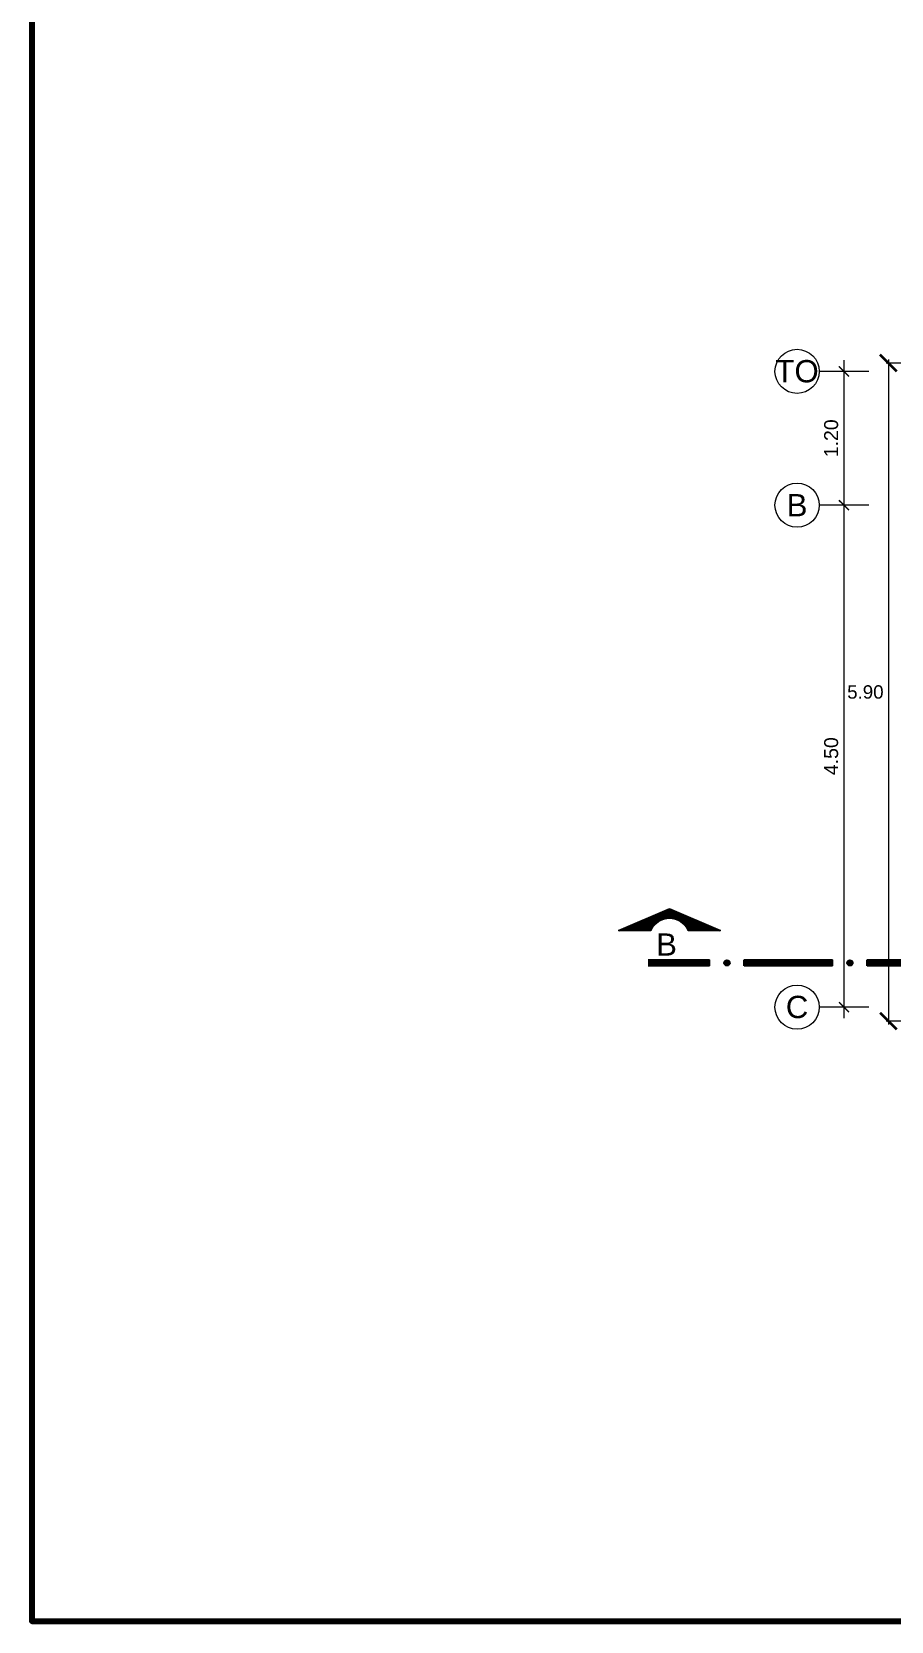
# Model space of a CAD drawing. Header units: millimetres. Extents: x 565 to 912, y 163 to 192.
# Drawn here: x 564.79 to 572.49, y 163.22 to 177.47 of the extents above; entities that cross this region are included whole.
import ezdxf

# ---------------------------------------------------------------- set-up
doc = ezdxf.new("R2010")
doc.units = ezdxf.units.MM
doc.header["$LTSCALE"] = 0.0125
for name, color, linetype, lineweight in [('COTAS', 9, 'Continuous', 9), ('MARKO', 186, 'Continuous', 80), ('TEXTO', 6, 'Continuous', 15)]:
    doc.layers.add(name, color=color, linetype=linetype, lineweight=lineweight)
doc.styles.add('ARIAL', font='arial.ttf')
doc.styles.add('NOMBRE-2', font='arial.ttf')
doc.styles.add('STYLE1', font='arial.ttf', dxfattribs={"height": 0.5})
doc.dimstyles.new('ISO-25', dxfattribs={"dimtxt": 0.12, "dimasz": 0.15, "dimexe": 0.02, "dimexo": 0.1055, "dimgap": 0.05, "dimtad": 2, "dimtih": 1, "dimtoh": 1, "dimzin": 4, "dimdsep": 46, "dimtxsty": 'ARIAL', "dimblk": 'ARCHTICK', "dimcen": 2.5, "dimdle": 0.03, "dimclrd": 1, "dimclre": 2, "dimclrt": 256, "dimadec": 0, "dimazin": 0, "dimtfac": 1, "dimtmove": 0, "dimatfit": 0, "dimldrblk": 'ARCHTICK', "dimfxl": 0, "dimlwd": 13, "dimlwe": 9, "dimarcsym": 0})
doc.dimstyles.new('PLANTA', dxfattribs={"dimtxt": 0.125, "dimasz": 0.09, "dimexe": 0.125, "dimexo": 0.1, "dimgap": 0.05, "dimtad": 1, "dimzin": 4, "dimdsep": 46, "dimtxsty": 'NOMBRE-2', "dimblk1": 'ARCHTICK', "dimblk2": 'ARCHTICK', "dimsah": 1, "dimcen": 0, "dimdle": 0.1, "dimclrd": 1, "dimclre": 1, "dimclrt": 256, "dimadec": 0, "dimazin": 0, "dimtfac": 1, "dimtmove": 1, "dimatfit": 3, "dimldrblk": 'ARCHTICK', "dimfxl": 0, "dimtolj": 1, "dimtzin": 0, "dimlwd": 0, "dimlwe": 0, "dimarcsym": 0})

# ---------------------------------------------------------------- blocks, each defined once
blk = doc.blocks.new('_ARCHTICK')
at = {"color": 0, "linetype": 'ByBlock', "const_width": 0.15}
blk.add_lwpolyline([(-0.5, -0.5), (0.5, 0.5)], dxfattribs=at)
blk = doc.blocks.new('*D108')
at = {"layer": 'COTAS', "color": 2, "lineweight": 9, "transparency": 16777216}
for p, q in [((572.89, 174.499), (572.44, 174.499)), ((572.906, 168.599), (572.44, 168.599))]:
    blk.add_line(p, q, dxfattribs=at)
at = {"layer": 'COTAS', "color": 1, "lineweight": 13, "transparency": 16777216}
blk.add_line((572.46, 174.529), (572.46, 168.569), dxfattribs=at)
at = {"layer": 'Defpoints', "color": 0, "transparency": 16777216}
for p in [(572.995, 174.499), (572.46, 168.599), (573.011, 168.599)]:
    blk.add_point(p, dxfattribs=at)
at = {"layer": 'COTAS', "color": 1, "lineweight": 13, "transparency": 16777216, "xscale": 0.15, "yscale": 0.15, "zscale": 0.15}
for p, rotation in [((572.46, 174.499), 90), ((572.46, 168.599), 270)]:
    blk.add_blockref('_ARCHTICK', p, dxfattribs=dict(at, rotation=rotation))
at = {"layer": 'COTAS', "transparency": 16777216, "insert": (572.254, 171.549), "char_height": 0.12, "attachment_point": 5, "style": 'ARIAL'}
blk.add_mtext('5.90', dxfattribs=at)
blk = doc.blocks.new('*D217')
at = {"layer": 'COTAS', "color": 1, "lineweight": 0, "transparency": 16777216}
for p, q in [((572.062, 173.324), (572.062, 168.624)), ((572.184, 173.224), (571.937, 173.224)), ((571.962, 168.724), (571.937, 168.724))]:
    blk.add_line(p, q, dxfattribs=at)
at = {"layer": 'Defpoints', "color": 0, "transparency": 16777216}
for p in [(572.284, 173.224), (572.062, 168.724), (572.062, 168.724)]:
    blk.add_point(p, dxfattribs=at)
at = {"layer": 'COTAS', "color": 1, "lineweight": 0, "transparency": 16777216, "xscale": 0.09, "yscale": 0.09, "zscale": 0.09}
for p, rotation in [((572.062, 173.224), 90), ((572.062, 168.724), 270)]:
    blk.add_blockref('_ARCHTICK', p, dxfattribs=dict(at, rotation=rotation))
at = {"layer": 'COTAS', "transparency": 16777216, "insert": (571.948, 170.974), "char_height": 0.125, "attachment_point": 5, "rotation": 90, "style": 'NOMBRE-2'}
blk.add_mtext('\\A1;4.50', dxfattribs=at)
blk = doc.blocks.new('*D218')
at = {"layer": 'COTAS', "color": 1, "lineweight": 0, "transparency": 16777216}
for p, q in [((572.184, 174.424), (571.937, 174.424)), ((572.062, 174.524), (572.062, 173.124)), ((572.184, 173.224), (571.937, 173.224))]:
    blk.add_line(p, q, dxfattribs=at)
at = {"layer": 'Defpoints', "color": 0, "transparency": 16777216}
for p in [(572.284, 174.424), (572.062, 173.224), (572.284, 173.224)]:
    blk.add_point(p, dxfattribs=at)
at = {"layer": 'COTAS', "color": 1, "lineweight": 0, "transparency": 16777216, "xscale": 0.09, "yscale": 0.09, "zscale": 0.09}
for p, rotation in [((572.062, 174.424), 90), ((572.062, 173.224), 270)]:
    blk.add_blockref('_ARCHTICK', p, dxfattribs=dict(at, rotation=rotation))
at = {"layer": 'COTAS', "transparency": 16777216, "insert": (571.948, 173.824), "char_height": 0.125, "attachment_point": 5, "rotation": 90, "style": 'NOMBRE-2'}
blk.add_mtext('\\A1;1.20', dxfattribs=at)

msp = doc.modelspace()

# ---------------------------------------------------------------- hatches: boundary and pattern name
h = msp.add_hatch()
h.set_pattern_fill('ANSI31', color=256, scale=0.110262, angle=45, style=0)
h.set_pattern_definition([(90, (700.24904, 119.715109), (0.0137827678, 2e-18), [])])
h.paths.add_polyline_path([(570.66856, 169.40965, 0.66396965), (570.32975, 169.40965), (570.04567, 169.40965), (570.49915, 169.60581), (570.95263, 169.40965)])
h = msp.add_hatch()
h.set_pattern_fill('ANSI31', color=256, scale=0.110262, angle=45, style=0)
h.set_pattern_definition([(90, (444.686971, 125.711656), (-0.0137827678, 2e-18), [])])
h.paths.add_polyline_path([(570.85822, 169.14811), (570.85822, 169.09298), (570.30691, 169.09298), (570.30691, 169.14811)])
h.paths.add_polyline_path([(571.0385, 169.12076, -1), (570.98975, 169.12076, -1)])
h.paths.add_polyline_path([(571.95994, 169.14811), (571.95994, 169.09298), (571.16916, 169.09298), (571.16916, 169.14811)])
h.paths.add_polyline_path([(572.14003, 169.12076, -1), (572.09128, 169.12076, -1)])
h.paths.add_polyline_path([(572.82219, 169.14811), (572.82219, 169.09298), (572.27088, 169.09298), (572.27088, 169.14811)])

# ---------------------------------------------------------------- linework, layer by layer
at = {"color": 2}
for p, q in [((570.30691, 169.14811), (570.85822, 169.14811)), ((570.85822, 169.09298), (570.85822, 169.14811)), ((571.16916, 169.14811), (571.95994, 169.14811)), ((571.16916, 169.09298), (571.16916, 169.14811)), ((571.95994, 169.09298), (571.95994, 169.14811)), ((572.27088, 169.09298), (572.27088, 169.14811)), ((572.27088, 169.14811), (572.82219, 169.14811)), ((570.85822, 169.09298), (570.30691, 169.09298)), ((571.95994, 169.09298), (571.16916, 169.09298)), ((572.82219, 169.09298), (572.27088, 169.09298))]:
    msp.add_line(p, q, dxfattribs=at)
msp.add_lwpolyline([(570.49915, 169.60581), (570.95263, 169.40965), (570.66856, 169.40965, 0.66396965), (570.32975, 169.40965), (570.04567, 169.40965)], format="xyb", close=True, dxfattribs=at)
for centre in [(571.01412, 169.12076), (572.11565, 169.12076)]:
    msp.add_circle(centre, 0.02438, dxfattribs=at)
at = {"layer": 'MARKO'}
msp.add_lwpolyline([(564.78685, 191.71852), (564.78685, 163.21852), (628.38011, 163.21852), (628.38011, 191.71852)], close=True, dxfattribs=at)
at = {"layer": 'TEXTO'}
for p, q in [((572.2837, 174.42425), (571.8399, 174.42425)), ((572.2837, 173.22425), (571.8399, 173.22425)), ((572.2837, 168.72425), (571.8399, 168.72425))]:
    msp.add_line(p, q, dxfattribs=at)
for centre in [(571.64198, 174.42425), (571.64198, 173.22425), (571.64198, 168.72425)]:
    msp.add_circle(centre, 0.19792, dxfattribs=at)

# ---------------------------------------------------------------- texts
at = {"layer": 'TEXTO', "char_height": 0.2, "attachment_point": 5, "style": 'ARIAL'}
for s, insert in [('TO', (571.64198, 174.42425)), ('B', (571.64198, 173.22425)), ('C', (571.64198, 168.72425))]:
    msp.add_mtext(s, dxfattribs=dict(at, insert=insert))
at = {"layer": 'TEXTO', "ltscale": 0.25, "insert": (570.38001, 169.38513), "char_height": 0.19899, "width": 0.3361, "attachment_point": 1, "style": 'STYLE1'}
msp.add_mtext('B', dxfattribs=at)

# ---------------------------------------------------------------- dimensions: what is measured, and where the dimension line sits
at = {"layer": 'COTAS'}
for base, p1, p2, dimstyle, picture, middle in [((572.45988, 168.5993), (572.99517, 174.49925), (573.0112, 168.5993), 'ISO-25', '*D108', (572.25423, 171.54927)), ((572.0618, 173.22425), (572.2837, 174.42425), (572.2837, 173.22425), 'PLANTA', '*D218', (571.94798, 173.82425)), ((572.0618, 168.72425), (572.2837, 173.22425), (572.0618, 168.72425), 'PLANTA', '*D217', (571.94798, 170.97425))]:
    dim = msp.add_linear_dim(base=base, p1=p1, p2=p2, angle=90, dimstyle=dimstyle, dxfattribs=at)
    dim.commit()
    dim.dimension.update_dxf_attribs({"geometry": picture, "text_midpoint": middle})

doc.saveas('drawing.dxf')
